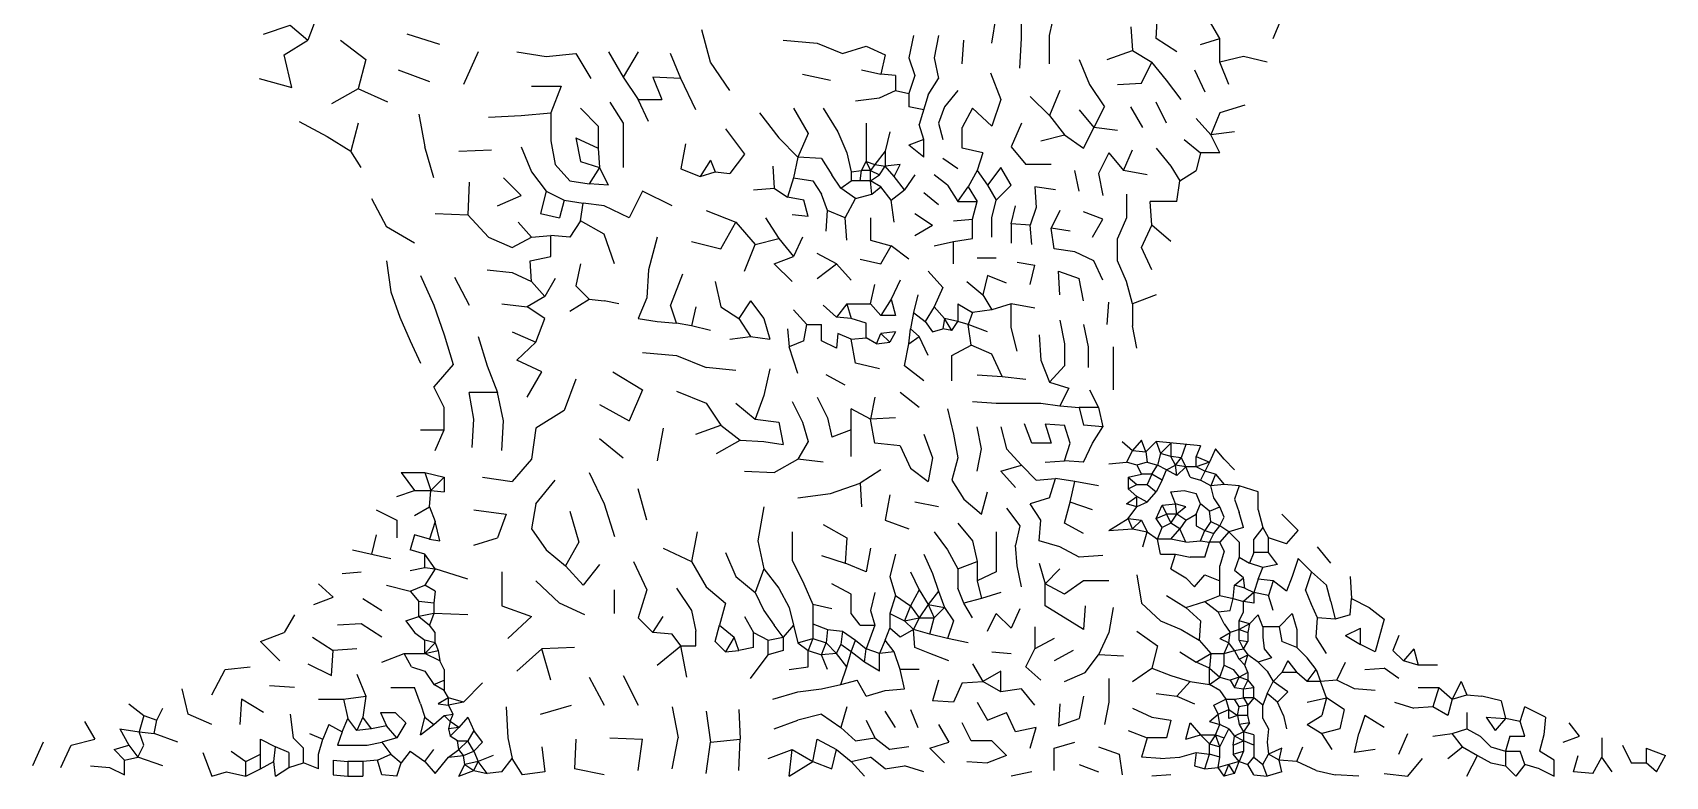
# Model space of a CAD drawing. Extents: x 102 to 1205, y 1 to 1186.
# Drawn here: x 102 to 1205, y 1 to 503 of the extents above; entities that cross this region are included whole.
import ezdxf

# ---------------------------------------------------------------- set-up
doc = ezdxf.new("R2010")
doc.units = 0
doc.layers.add('SKETCH', color=1, linetype='CONTINUOUS')

msp = doc.modelspace()

# ---------------------------------------------------------------- linework, layer by layer
at = {"layer": 'SKETCH'}
for p, q in [((789, 501), (793, 519)), ((258, 502), (276, 508)), ((276, 508), (288, 498)), ((294, 514), (288, 498)), ((750, 496), (753, 514)), ((770, 499), (770, 518)), ((861, 499), (862, 515)), ((904, 499), (897, 511)), ((940, 499), (946, 513)), ((272, 488), (288, 498)), ((310, 498), (327, 485)), ((377, 495), (355, 502)), ((560, 483), (554, 505)), ((609, 498), (632, 496)), ((697, 501), (694, 486)), ((714, 501), (711, 486)), ((730, 482), (731, 498)), ((769, 479), (770, 499)), ((789, 482), (789, 501)), ((844, 507), (845, 491)), ((875, 490), (861, 499)), ((891, 495), (904, 499)), ((904, 483), (904, 499)), ((277, 466), (272, 488)), ((403, 490), (393, 468)), ((429, 490), (449, 487)), ((449, 487), (469, 489)), ((469, 489), (479, 472)), ((491, 490), (501, 473)), ((511, 490), (501, 473)), ((540, 472), (533, 489)), ((632, 496), (649, 489)), ((649, 489), (665, 494)), ((665, 494), (678, 488)), ((678, 488), (675, 475)), ((694, 486), (698, 474)), ((711, 486), (714, 472)), ((828, 485), (845, 491)), ((845, 491), (858, 483)), ((920, 487), (904, 483)), ((936, 483), (920, 487)), ((327, 485), (322, 465)), ((349, 478), (370, 470)), ((573, 464), (560, 483)), ((622, 475), (641, 471)), ((662, 478), (675, 475)), ((685, 474), (675, 475)), ((749, 476), (756, 458)), ((809, 485), (816, 468)), ((851, 469), (858, 483)), ((868, 471), (858, 483)), ((887, 478), (894, 463)), ((910, 468), (904, 483)), ((255, 472), (277, 466)), ((322, 465), (304, 455)), ((342, 456), (322, 465)), ((439, 467), (459, 467)), ((459, 467), (452, 449)), ((501, 473), (511, 458)), ((540, 472), (521, 473)), ((521, 473), (527, 458)), ((550, 451), (540, 472)), ((674, 459), (685, 464)), ((685, 474), (685, 464)), ((685, 464), (694, 462)), ((698, 474), (694, 462)), ((707, 461), (714, 472)), ((727, 464), (718, 453)), ((796, 464), (789, 447)), ((816, 468), (826, 453)), ((835, 468), (851, 469)), ((878, 458), (868, 471)), ((492, 456), (501, 442)), ((518, 443), (511, 458)), ((511, 458), (527, 458)), ((658, 457), (674, 459)), ((694, 462), (694, 453)), ((704, 451), (694, 453)), ((707, 461), (701, 441)), ((718, 453), (714, 442)), ((756, 458), (750, 440)), ((776, 460), (789, 447)), ((812, 425), (826, 453)), ((852, 439), (844, 453)), ((868, 442), (861, 456)), ((921, 454), (904, 449)), ((282, 443), (301, 433)), ((322, 442), (317, 423)), ((363, 448), (367, 426)), ((410, 446), (432, 447)), ((432, 447), (452, 449)), ((452, 449), (452, 430)), ((472, 452), (484, 440)), ((501, 442), (501, 412)), ((593, 449), (606, 432)), ((616, 452), (626, 435)), ((636, 452), (646, 436)), ((665, 442), (665, 416)), ((714, 442), (717, 431)), ((737, 452), (730, 439)), ((750, 440), (737, 452)), ((770, 442), (763, 426)), ((789, 447), (799, 434)), ((809, 451), (819, 439)), ((888, 445), (898, 434)), ((904, 449), (898, 434)), ((301, 433), (317, 423)), ((469, 432), (472, 416)), ((469, 432), (484, 425)), ((484, 440), (484, 425)), ((570, 438), (583, 421)), ((606, 432), (619, 419)), ((626, 435), (619, 419)), ((646, 436), (652, 422)), ((681, 436), (678, 423)), ((704, 431), (694, 427)), ((704, 431), (701, 441)), ((704, 419), (704, 431)), ((730, 425), (730, 439)), ((783, 430), (799, 434)), ((799, 434), (812, 425)), ((835, 437), (819, 439)), ((880, 431), (891, 422)), ((914, 436), (898, 434)), ((904, 422), (898, 434)), ((324, 412), (317, 423)), ((373, 405), (367, 426)), ((390, 423), (412, 424)), ((432, 426), (439, 409)), ((452, 430), (455, 414)), ((484, 425), (485, 412)), ((543, 428), (540, 411)), ((583, 421), (573, 408)), ((652, 422), (655, 409)), ((678, 423), (671, 414)), ((678, 423), (678, 413)), ((704, 419), (694, 427)), ((744, 422), (730, 425)), ((744, 422), (740, 410)), ((763, 426), (773, 414)), ((829, 422), (822, 408)), ((829, 422), (839, 410)), ((839, 410), (845, 424)), ((861, 425), (871, 413)), ((891, 422), (888, 410)), ((904, 422), (891, 422)), ((439, 409), (449, 396)), ((455, 414), (465, 403)), ((472, 416), (485, 412)), ((485, 412), (478, 401)), ((491, 400), (485, 412)), ((540, 411), (553, 406)), ((560, 417), (553, 406)), ((553, 406), (563, 409)), ((560, 417), (563, 409)), ((563, 409), (573, 408)), ((602, 413), (603, 398)), ((619, 419), (616, 405)), ((635, 418), (619, 419)), ((635, 418), (642, 407)), ((655, 409), (662, 410)), ((655, 409), (655, 403)), ((661, 403), (662, 410)), ((662, 410), (665, 416)), ((668, 410), (662, 410)), ((665, 416), (671, 414)), ((665, 416), (668, 410)), ((671, 414), (668, 410)), ((668, 403), (668, 410)), ((668, 410), (674, 407)), ((671, 414), (678, 413)), ((674, 407), (678, 413)), ((688, 414), (678, 413)), ((684, 406), (678, 413)), ((684, 406), (688, 414)), ((727, 411), (717, 418)), ((740, 410), (734, 399)), ((740, 410), (747, 400)), ((756, 412), (747, 400)), ((763, 400), (756, 412)), ((790, 414), (773, 414)), ((809, 396), (806, 410)), ((855, 407), (839, 410)), ((871, 413), (877, 403)), ((877, 403), (888, 410)), ((397, 402), (396, 380)), ((420, 405), (432, 393)), ((465, 403), (478, 401)), ((491, 400), (478, 401)), ((589, 397), (603, 398)), ((603, 398), (612, 392)), ((616, 405), (612, 392)), ((616, 405), (629, 403)), ((629, 403), (635, 394)), ((648, 398), (642, 407)), ((648, 398), (655, 403)), ((658, 391), (648, 398)), ((668, 403), (655, 403)), ((668, 403), (674, 407)), ((669, 394), (668, 403)), ((675, 399), (668, 403)), ((669, 394), (675, 399)), ((682, 390), (675, 399)), ((691, 397), (684, 406)), ((698, 407), (691, 397)), ((720, 400), (711, 407)), ((720, 400), (727, 389)), ((727, 389), (734, 399)), ((734, 399), (740, 389)), ((747, 400), (753, 390)), ((763, 400), (753, 390)), ((793, 397), (779, 399)), ((779, 399), (780, 385)), ((822, 408), (825, 393)), ((875, 389), (877, 403)), ((331, 391), (341, 372)), ((416, 386), (432, 393)), ((449, 396), (445, 381)), ((449, 396), (461, 390)), ((461, 390), (458, 378)), ((461, 390), (474, 388)), ((472, 376), (474, 388)), ((488, 386), (474, 388)), ((514, 396), (505, 378)), ((534, 386), (514, 396)), ((623, 390), (612, 392)), ((626, 379), (623, 390)), ((639, 383), (635, 394)), ((651, 378), (658, 391)), ((658, 391), (669, 394)), ((682, 390), (691, 397)), ((684, 375), (682, 390)), ((704, 395), (714, 387)), ((727, 389), (740, 389)), ((737, 377), (740, 389)), ((750, 378), (753, 390)), ((841, 394), (841, 378)), ((875, 389), (857, 389)), ((858, 373), (857, 389)), ((374, 381), (396, 380)), ((396, 380), (410, 365)), ((445, 381), (458, 378)), ((472, 376), (465, 365)), ((488, 367), (472, 376)), ((505, 378), (488, 386)), ((557, 383), (577, 375)), ((597, 378), (606, 364)), ((626, 379), (615, 380)), ((638, 369), (639, 383)), ((651, 378), (639, 383)), ((652, 363), (651, 378)), ((668, 378), (668, 363)), ((698, 381), (710, 373)), ((724, 376), (737, 377)), ((737, 364), (737, 377)), ((750, 365), (750, 378)), ((763, 374), (766, 386)), ((780, 385), (776, 373)), ((796, 383), (790, 371)), ((825, 377), (812, 382)), ((818, 365), (825, 377)), ((841, 378), (835, 364)), ((360, 361), (341, 372)), ((410, 365), (426, 358)), ((426, 358), (439, 365)), ((430, 375), (439, 365)), ((439, 365), (452, 366)), ((452, 352), (452, 366)), ((465, 365), (452, 366)), ((495, 347), (488, 367)), ((524, 365), (518, 343)), ((567, 357), (577, 375)), ((577, 375), (590, 360)), ((590, 360), (606, 364)), ((606, 364), (616, 352)), ((622, 365), (616, 352)), ((698, 366), (710, 373)), ((724, 362), (737, 364)), ((763, 374), (763, 361)), ((776, 373), (763, 374)), ((777, 360), (776, 373)), ((792, 357), (790, 371)), ((803, 369), (790, 371)), ((835, 349), (835, 364)), ((851, 358), (858, 373)), ((871, 362), (858, 373)), ((547, 362), (567, 357)), ((583, 342), (590, 360)), ((645, 347), (632, 354)), ((668, 363), (682, 359)), ((675, 347), (682, 359)), ((694, 350), (682, 359)), ((711, 359), (724, 362)), ((724, 347), (724, 362)), ((806, 355), (792, 357)), ((819, 349), (806, 355)), ((858, 343), (851, 358)), ((341, 349), (344, 328)), ((409, 343), (426, 341)), ((438, 349), (452, 352)), ((439, 335), (438, 349)), ((472, 347), (469, 332)), ((518, 343), (517, 324)), ((603, 347), (616, 352)), ((615, 335), (603, 347)), ((632, 337), (645, 347)), ((655, 336), (645, 347)), ((661, 350), (675, 347)), ((707, 342), (717, 331)), ((740, 351), (753, 351)), ((767, 348), (779, 346)), ((776, 333), (779, 346)), ((796, 326), (795, 342)), ((795, 342), (809, 337)), ((825, 336), (819, 349)), ((841, 335), (835, 349)), ((364, 339), (373, 319)), ((387, 338), (397, 319)), ((426, 341), (439, 335)), ((439, 335), (448, 325)), ((455, 337), (448, 325)), ((469, 332), (478, 323)), ((541, 340), (533, 319)), ((563, 335), (567, 318)), ((668, 320), (671, 333)), ((688, 336), (682, 323)), ((717, 331), (711, 318)), ((733, 335), (744, 326)), ((747, 339), (744, 326)), ((760, 334), (747, 339)), ((812, 322), (809, 337)), ((845, 320), (841, 335)), ((344, 328), (350, 311)), ((419, 320), (436, 318)), ((448, 325), (436, 318)), ((465, 315), (478, 323)), ((478, 323), (488, 322)), ((498, 320), (488, 322)), ((517, 324), (511, 310)), ((587, 322), (579, 310)), ((587, 322), (596, 310)), ((652, 320), (645, 311)), ((652, 320), (655, 310)), ((652, 320), (668, 320)), ((668, 320), (675, 312)), ((682, 323), (675, 312)), ((682, 323), (685, 312)), ((700, 326), (697, 314)), ((727, 320), (737, 314)), ((727, 320), (727, 308)), ((744, 326), (750, 316)), ((763, 320), (750, 316)), ((763, 304), (763, 320)), ((779, 317), (763, 320)), ((828, 306), (829, 321)), ((861, 326), (845, 320)), ((845, 320), (845, 305)), ((350, 311), (357, 295)), ((373, 319), (380, 299)), ((448, 310), (436, 318)), ((442, 294), (448, 310)), ((511, 310), (524, 308)), ((537, 307), (533, 319)), ((550, 318), (547, 305)), ((567, 318), (579, 310)), ((579, 310), (587, 298)), ((596, 310), (600, 296)), ((616, 316), (625, 306)), ((636, 319), (645, 311)), ((655, 310), (645, 311)), ((665, 307), (655, 310)), ((685, 312), (675, 312)), ((697, 314), (695, 303)), ((697, 314), (705, 308)), ((711, 318), (705, 308)), ((711, 318), (718, 310)), ((718, 310), (717, 303)), ((723, 302), (718, 310)), ((727, 308), (718, 310)), ((737, 314), (734, 306)), ((750, 316), (737, 314)), ((796, 309), (799, 293)), ((380, 299), (386, 279)), ((403, 298), (409, 278)), ((426, 301), (442, 294)), ((524, 308), (537, 307)), ((547, 305), (537, 307)), ((560, 302), (547, 305)), ((573, 296), (587, 298)), ((587, 298), (600, 296)), ((612, 303), (613, 291)), ((623, 295), (625, 306)), ((625, 306), (635, 306)), ((635, 295), (635, 306)), ((646, 300), (645, 290)), ((655, 296), (646, 300)), ((665, 297), (665, 307)), ((672, 293), (675, 300)), ((685, 301), (675, 300)), ((675, 300), (681, 294)), ((685, 301), (681, 294)), ((694, 293), (695, 303)), ((694, 293), (701, 298)), ((695, 303), (701, 298)), ((707, 285), (701, 298)), ((705, 308), (710, 301)), ((710, 301), (717, 303)), ((723, 302), (717, 303)), ((723, 302), (727, 308)), ((734, 306), (727, 308)), ((747, 301), (734, 306)), ((736, 292), (734, 306)), ((767, 288), (763, 304)), ((782, 299), (783, 282)), ((812, 306), (815, 291)), ((848, 290), (845, 305)), ((357, 295), (364, 280)), ((429, 282), (442, 294)), ((514, 287), (537, 285)), ((623, 295), (613, 291)), ((619, 273), (613, 291)), ((645, 290), (635, 295)), ((655, 296), (665, 297)), ((658, 280), (655, 296)), ((672, 293), (665, 297)), ((672, 293), (681, 294)), ((691, 278), (694, 293)), ((723, 285), (736, 292)), ((750, 286), (736, 292)), ((799, 293), (799, 278)), ((815, 291), (815, 277)), ((832, 291), (832, 262)), ((386, 279), (373, 264)), ((409, 278), (416, 260)), ((446, 274), (429, 282)), ((537, 285), (557, 277)), ((577, 275), (557, 277)), ((600, 276), (596, 258)), ((674, 276), (658, 280)), ((704, 268), (691, 278)), ((723, 268), (723, 285)), ((757, 271), (750, 286)), ((783, 282), (789, 267)), ((799, 278), (789, 267)), ((436, 257), (446, 274)), ((469, 269), (461, 248)), ((494, 274), (514, 262)), ((651, 265), (638, 272)), ((740, 272), (757, 271)), ((757, 271), (773, 269)), ((789, 267), (802, 263)), ((380, 250), (373, 264)), ((416, 260), (397, 260)), ((400, 242), (397, 260)), ((420, 241), (416, 260)), ((514, 262), (505, 241)), ((537, 261), (557, 253)), ((596, 258), (590, 242)), ((615, 254), (622, 240)), ((632, 257), (639, 243)), ((671, 257), (668, 242)), ((701, 250), (688, 260)), ((737, 254), (753, 253)), ((802, 263), (796, 251)), ((816, 262), (822, 250)), ((380, 235), (380, 250)), ((461, 248), (442, 236)), ((485, 252), (505, 241)), ((557, 253), (567, 238)), ((577, 253), (590, 242)), ((639, 243), (642, 230)), ((668, 242), (655, 249)), ((655, 217), (655, 249)), ((685, 243), (668, 242)), ((720, 249), (724, 232)), ((753, 253), (783, 253)), ((783, 253), (796, 251)), ((796, 251), (809, 250)), ((809, 250), (812, 238)), ((822, 250), (809, 250)), ((822, 250), (825, 237)), ((364, 235), (380, 235)), ((374, 221), (380, 235)), ((399, 223), (400, 242)), ((419, 221), (420, 241)), ((442, 236), (439, 215)), ((528, 236), (524, 214)), ((550, 232), (567, 238)), ((567, 238), (580, 228)), ((590, 242), (606, 240)), ((606, 240), (609, 225)), ((622, 240), (626, 227)), ((655, 235), (642, 230)), ((671, 226), (668, 242)), ((704, 232), (710, 216)), ((724, 232), (727, 216)), ((743, 222), (740, 237)), ((756, 237), (760, 222)), ((777, 226), (772, 239)), ((786, 239), (799, 238)), ((786, 239), (790, 226)), ((803, 226), (799, 238)), ((825, 237), (812, 238)), ((818, 226), (825, 237)), ((485, 229), (501, 216)), ((564, 219), (580, 228)), ((580, 228), (596, 227)), ((596, 227), (609, 225)), ((626, 227), (619, 215)), ((688, 224), (671, 226)), ((688, 224), (695, 209)), ((740, 207), (743, 222)), ((760, 222), (770, 211)), ((790, 226), (777, 226)), ((799, 214), (803, 226)), ((812, 213), (818, 226)), ((838, 227), (845, 221)), ((845, 221), (841, 213)), ((851, 228), (845, 221)), ((845, 221), (854, 220)), ((854, 220), (851, 228)), ((861, 227), (854, 220)), ((861, 227), (864, 219)), ((891, 224), (861, 227)), ((871, 226), (864, 219)), ((871, 226), (871, 217)), ((881, 225), (878, 216)), ((891, 224), (888, 217)), ((901, 222), (897, 213)), ((907, 215), (901, 222)), ((439, 215), (426, 200)), ((603, 206), (619, 215)), ((636, 213), (619, 215)), ((710, 216), (707, 200)), ((727, 216), (723, 201)), ((756, 207), (770, 211)), ((770, 211), (780, 201)), ((786, 213), (799, 214)), ((812, 213), (799, 214)), ((829, 212), (841, 213)), ((848, 211), (841, 213)), ((855, 213), (848, 211)), ((848, 211), (851, 205)), ((854, 220), (855, 213)), ((855, 213), (862, 211)), ((858, 205), (862, 211)), ((864, 219), (862, 211)), ((868, 208), (862, 211)), ((871, 217), (864, 219)), ((868, 208), (874, 211)), ((874, 211), (871, 217)), ((878, 216), (871, 217)), ((874, 211), (878, 216)), ((875, 204), (874, 211)), ((881, 210), (874, 211)), ((875, 204), (881, 210)), ((878, 216), (881, 210)), ((888, 210), (881, 210)), ((884, 203), (881, 210)), ((888, 210), (888, 217)), ((888, 217), (897, 213)), ((897, 213), (888, 210)), ((894, 207), (888, 210)), ((897, 213), (891, 201)), ((914, 208), (907, 215)), ((351, 206), (360, 194)), ((351, 206), (367, 206)), ((367, 206), (371, 194)), ((367, 206), (380, 203)), ((380, 203), (371, 194)), ((380, 203), (380, 193)), ((406, 203), (426, 200)), ((442, 185), (455, 201)), ((478, 206), (488, 185)), ((583, 207), (603, 206)), ((641, 192), (661, 199)), ((675, 208), (661, 199)), ((661, 199), (662, 183)), ((695, 209), (707, 200)), ((723, 201), (731, 188)), ((766, 196), (756, 207)), ((780, 201), (793, 202)), ((789, 189), (793, 202)), ((806, 200), (793, 202)), ((803, 186), (806, 200)), ((822, 197), (806, 200)), ((842, 203), (851, 205)), ((842, 203), (848, 198)), ((842, 203), (842, 195)), ((858, 205), (851, 205)), ((858, 205), (855, 198)), ((865, 201), (858, 205)), ((865, 201), (861, 193)), ((865, 201), (868, 208)), ((875, 204), (868, 208)), ((884, 203), (891, 201)), ((898, 197), (891, 201)), ((901, 205), (894, 207)), ((901, 205), (898, 197)), ((901, 205), (907, 198)), ((348, 190), (360, 194)), ((360, 194), (371, 194)), ((370, 183), (371, 194)), ((371, 194), (380, 193)), ((517, 174), (511, 195)), ((619, 189), (641, 192)), ((681, 191), (678, 174)), ((731, 188), (743, 178)), ((743, 178), (747, 193)), ((789, 189), (776, 185)), ((841, 185), (848, 190)), ((842, 195), (848, 198)), ((842, 195), (848, 190)), ((848, 198), (855, 198)), ((848, 183), (848, 190)), ((855, 186), (848, 190)), ((855, 198), (861, 193)), ((855, 186), (861, 193)), ((871, 193), (880, 194)), ((874, 185), (871, 193)), ((880, 194), (888, 192)), ((891, 185), (888, 192)), ((907, 198), (898, 197)), ((900, 189), (898, 197)), ((904, 183), (900, 189)), ((917, 197), (907, 198)), ((917, 197), (914, 188)), ((914, 188), (917, 179)), ((930, 193), (917, 197)), ((930, 181), (930, 193)), ((334, 181), (348, 174)), ((360, 177), (370, 183)), ((370, 183), (374, 173)), ((400, 181), (422, 178)), ((422, 178), (416, 162)), ((442, 185), (439, 168)), ((465, 180), (471, 159)), ((488, 185), (495, 163)), ((596, 183), (592, 160)), ((714, 183), (698, 186)), ((760, 182), (769, 170)), ((783, 174), (776, 185)), ((799, 172), (803, 186)), ((818, 181), (803, 186)), ((848, 183), (841, 185)), ((842, 175), (848, 183)), ((855, 186), (848, 183)), ((861, 175), (865, 184)), ((861, 175), (868, 178)), ((865, 184), (874, 185)), ((865, 184), (871, 172)), ((875, 178), (868, 178)), ((871, 172), (875, 178)), ((881, 183), (874, 185)), ((875, 178), (874, 185)), ((881, 183), (875, 178)), ((881, 174), (875, 178)), ((881, 174), (888, 178)), ((888, 178), (891, 185)), ((888, 178), (888, 170)), ((897, 180), (891, 185)), ((897, 180), (904, 183)), ((898, 173), (897, 180)), ((907, 176), (904, 183)), ((920, 169), (917, 179)), ((930, 181), (933, 169)), ((946, 178), (957, 167)), ((348, 174), (348, 162)), ((374, 173), (370, 161)), ((377, 160), (374, 173)), ((439, 168), (449, 154)), ((551, 166), (547, 146)), ((615, 166), (615, 147)), ((636, 171), (652, 162)), ((678, 174), (694, 168)), ((711, 166), (720, 154)), ((727, 172), (737, 160)), ((753, 166), (753, 139)), ((769, 170), (766, 157)), ((782, 160), (783, 174)), ((812, 165), (799, 172)), ((829, 167), (842, 175)), ((829, 167), (845, 168)), ((842, 175), (851, 174)), ((845, 168), (842, 175)), ((851, 174), (845, 168)), ((845, 168), (855, 166)), ((851, 174), (855, 166)), ((852, 156), (855, 166)), ((855, 166), (862, 161)), ((865, 169), (861, 175)), ((862, 161), (865, 169)), ((871, 172), (865, 169)), ((877, 168), (871, 172)), ((871, 161), (877, 168)), ((881, 174), (877, 168)), ((881, 159), (877, 168)), ((888, 170), (894, 167)), ((891, 160), (894, 167)), ((898, 173), (894, 167)), ((894, 167), (900, 165)), ((898, 173), (904, 170)), ((900, 165), (904, 170)), ((904, 170), (907, 176)), ((910, 166), (904, 170)), ((910, 166), (904, 159)), ((920, 169), (910, 166)), ((917, 159), (910, 166)), ((933, 169), (927, 161)), ((933, 169), (937, 162)), ((949, 158), (957, 167)), ((334, 164), (331, 151)), ((360, 164), (357, 154)), ((370, 161), (360, 164)), ((370, 161), (377, 160)), ((400, 157), (416, 162)), ((471, 159), (462, 143)), ((528, 155), (547, 146)), ((592, 160), (596, 141)), ((652, 162), (651, 145)), ((668, 155), (665, 139)), ((737, 160), (740, 146)), ((767, 143), (766, 157)), ((796, 156), (782, 160)), ((809, 149), (796, 156)), ((871, 161), (862, 161)), ((864, 151), (862, 161)), ((881, 159), (871, 161)), ((881, 159), (891, 160)), ((891, 160), (897, 159)), ((894, 149), (897, 159)), ((897, 159), (900, 165)), ((904, 159), (897, 159)), ((907, 153), (904, 159)), ((917, 159), (917, 149)), ((927, 152), (927, 161)), ((949, 158), (937, 162)), ((937, 152), (937, 162)), ((979, 145), (970, 156)), ((318, 154), (344, 148)), ((367, 151), (357, 154)), ((367, 142), (367, 151)), ((374, 141), (367, 151)), ((449, 154), (462, 143)), ((485, 144), (474, 130)), ((508, 146), (517, 127)), ((547, 146), (557, 129)), ((570, 152), (577, 136)), ((615, 147), (623, 131)), ((635, 150), (651, 145)), ((665, 139), (651, 145)), ((685, 151), (681, 136)), ((704, 151), (710, 138)), ((720, 154), (727, 141)), ((727, 141), (740, 146)), ((740, 146), (740, 133)), ((782, 145), (786, 131)), ((825, 150), (809, 149)), ((864, 151), (874, 151)), ((871, 141), (874, 151)), ((874, 151), (884, 149)), ((894, 149), (884, 149)), ((907, 153), (904, 143)), ((917, 149), (914, 140)), ((917, 149), (924, 145)), ((927, 152), (924, 145)), ((933, 142), (924, 145)), ((937, 152), (927, 152)), ((943, 144), (933, 142)), ((943, 144), (937, 152)), ((957, 148), (953, 136)), ((966, 139), (957, 148)), ((311, 138), (324, 139)), ((357, 140), (367, 142)), ((367, 142), (374, 141)), ((374, 141), (367, 130)), ((396, 134), (374, 141)), ((419, 139), (419, 116)), ((442, 133), (458, 118)), ((474, 130), (462, 143)), ((577, 136), (590, 125)), ((596, 141), (590, 125)), ((596, 141), (606, 128)), ((681, 136), (685, 123)), ((695, 139), (701, 127)), ((710, 138), (714, 126)), ((727, 141), (727, 128)), ((753, 139), (740, 133)), ((740, 133), (743, 121)), ((770, 129), (767, 143)), ((786, 131), (796, 141)), ((812, 133), (799, 124)), ((829, 133), (812, 133)), ((848, 137), (851, 118)), ((871, 141), (881, 135)), ((887, 129), (881, 135)), ((887, 129), (894, 137)), ((894, 137), (904, 133)), ((904, 123), (904, 143)), ((920, 135), (914, 140)), ((914, 130), (920, 135)), ((921, 128), (920, 135)), ((930, 134), (927, 125)), ((930, 134), (933, 142)), ((940, 133), (930, 134)), ((940, 133), (937, 123)), ((949, 126), (940, 133)), ((953, 136), (949, 126)), ((966, 139), (962, 127)), ((976, 130), (966, 139)), ((992, 136), (993, 121)), ((292, 117), (305, 122)), ((295, 131), (305, 122)), ((341, 130), (357, 126)), ((357, 126), (367, 130)), ((357, 126), (363, 119)), ((374, 126), (367, 130)), ((374, 126), (373, 118)), ((495, 111), (495, 127)), ((517, 127), (511, 108)), ((537, 128), (547, 113)), ((557, 129), (570, 118)), ((590, 125), (596, 113)), ((606, 128), (613, 115)), ((623, 131), (629, 117)), ((655, 124), (642, 131)), ((655, 111), (655, 124)), ((671, 125), (668, 113)), ((685, 123), (681, 111)), ((685, 123), (695, 116)), ((701, 127), (695, 116)), ((701, 127), (707, 117)), ((714, 126), (707, 117)), ((714, 126), (718, 115)), ((731, 118), (727, 128)), ((756, 125), (743, 121)), ((786, 116), (786, 131)), ((799, 124), (786, 131)), ((868, 123), (881, 115)), ((894, 119), (904, 123)), ((904, 123), (913, 121)), ((913, 121), (914, 130)), ((921, 128), (914, 130)), ((927, 125), (920, 119)), ((921, 128), (927, 125)), ((927, 125), (927, 118)), ((937, 123), (927, 125)), ((940, 113), (937, 123)), ((966, 117), (962, 127)), ((979, 119), (976, 130)), ((325, 121), (338, 113)), ((363, 109), (363, 119)), ((373, 118), (363, 119)), ((373, 111), (363, 109)), ((373, 111), (370, 103)), ((373, 118), (373, 111)), ((396, 110), (373, 111)), ((419, 116), (439, 109)), ((475, 110), (458, 118)), ((547, 113), (550, 99)), ((570, 118), (566, 103)), ((596, 113), (603, 103)), ((613, 115), (619, 91)), ((629, 117), (629, 94)), ((642, 114), (629, 117)), ((661, 103), (655, 111)), ((668, 113), (671, 103)), ((681, 111), (681, 101)), ((681, 111), (691, 106)), ((695, 116), (691, 106)), ((695, 116), (701, 108)), ((707, 117), (701, 108)), ((707, 117), (711, 108)), ((707, 117), (718, 115)), ((718, 115), (711, 108)), ((718, 115), (724, 106)), ((743, 121), (731, 118)), ((737, 108), (731, 118)), ((747, 99), (753, 111)), ((763, 101), (753, 111)), ((769, 114), (763, 101)), ((812, 100), (786, 116)), ((813, 116), (812, 100)), ((832, 115), (829, 98)), ((851, 118), (864, 106)), ((881, 115), (894, 119)), ((881, 115), (891, 106)), ((894, 119), (903, 112)), ((903, 112), (911, 113)), ((907, 104), (903, 112)), ((911, 113), (913, 121)), ((913, 121), (920, 119)), ((917, 106), (920, 112)), ((927, 118), (920, 119)), ((920, 112), (920, 119)), ((953, 111), (944, 102)), ((953, 111), (956, 100)), ((970, 108), (966, 117)), ((979, 119), (982, 107)), ((992, 110), (993, 121)), ((993, 121), (1005, 115)), ((1005, 115), (1015, 107)), ((279, 110), (272, 98)), ((324, 104), (308, 103)), ((338, 95), (324, 104)), ((354, 106), (363, 109)), ((354, 106), (360, 98)), ((363, 109), (370, 103)), ((374, 98), (370, 103)), ((423, 94), (439, 109)), ((511, 108), (521, 98)), ((521, 98), (528, 109)), ((563, 92), (566, 103)), ((566, 103), (576, 95)), ((583, 109), (589, 98)), ((609, 95), (603, 103)), ((616, 103), (609, 95)), ((629, 104), (639, 100)), ((639, 100), (638, 91)), ((639, 100), (649, 99)), ((661, 103), (671, 103)), ((671, 103), (665, 87)), ((678, 93), (681, 101)), ((688, 95), (681, 101)), ((697, 100), (688, 95)), ((691, 106), (701, 108)), ((691, 106), (697, 100)), ((701, 108), (697, 100)), ((698, 88), (697, 100)), ((708, 97), (697, 100)), ((701, 108), (711, 108)), ((708, 97), (711, 108)), ((724, 106), (720, 94)), ((779, 102), (779, 87)), ((864, 106), (878, 100)), ((878, 100), (890, 93)), ((891, 106), (890, 93)), ((907, 104), (911, 98)), ((917, 100), (911, 98)), ((924, 104), (917, 106)), ((917, 93), (917, 106)), ((924, 104), (917, 100)), ((917, 100), (923, 98)), ((924, 104), (923, 98)), ((930, 110), (924, 104)), ((933, 102), (930, 110)), ((933, 102), (933, 95)), ((944, 102), (933, 102)), ((944, 102), (946, 92)), ((956, 100), (956, 88)), ((969, 95), (970, 108)), ((982, 107), (970, 108)), ((992, 110), (982, 107)), ((989, 96), (999, 101)), ((999, 90), (999, 101)), ((1015, 107), (1009, 85)), ((256, 92), (272, 98)), ((269, 79), (256, 92)), ((291, 95), (305, 86)), ((360, 98), (367, 93)), ((374, 91), (367, 93)), ((367, 84), (367, 93)), ((367, 84), (374, 91)), ((374, 91), (374, 98)), ((374, 91), (376, 86)), ((534, 97), (521, 98)), ((524, 76), (540, 89)), ((540, 89), (534, 97)), ((544, 68), (540, 89)), ((540, 89), (550, 89)), ((550, 89), (550, 99)), ((563, 92), (570, 85)), ((576, 95), (570, 85)), ((579, 86), (576, 95)), ((589, 98), (599, 93)), ((589, 88), (589, 98)), ((599, 93), (609, 95)), ((599, 83), (599, 93)), ((609, 95), (609, 86)), ((619, 91), (629, 94)), ((619, 91), (626, 86)), ((629, 94), (626, 86)), ((629, 94), (638, 91)), ((635, 83), (638, 91)), ((645, 84), (638, 91)), ((645, 84), (648, 90)), ((649, 99), (648, 90)), ((655, 85), (648, 90)), ((649, 99), (658, 93)), ((655, 85), (658, 93)), ((658, 93), (665, 87)), ((678, 93), (674, 84)), ((684, 85), (678, 93)), ((720, 94), (708, 97)), ((734, 91), (720, 94)), ((792, 94), (779, 87)), ((829, 98), (822, 83)), ((848, 99), (862, 89)), ((862, 89), (858, 74)), ((890, 93), (898, 84)), ((904, 94), (911, 98)), ((904, 94), (910, 91)), ((907, 84), (910, 91)), ((910, 91), (911, 98)), ((914, 86), (910, 91)), ((917, 93), (923, 92)), ((920, 87), (917, 93)), ((920, 87), (923, 92)), ((923, 98), (923, 92)), ((933, 95), (934, 87)), ((956, 88), (946, 92)), ((976, 84), (969, 95)), ((989, 96), (999, 90)), ((1009, 85), (999, 90)), ((1025, 96), (1021, 86)), ((304, 69), (305, 86)), ((321, 87), (305, 86)), ((338, 78), (353, 84)), ((353, 84), (367, 84)), ((358, 75), (353, 84)), ((367, 84), (376, 86)), ((377, 79), (367, 84)), ((376, 86), (377, 79)), ((380, 73), (377, 79)), ((429, 72), (446, 87)), ((468, 88), (446, 87)), ((452, 66), (446, 87)), ((570, 85), (579, 86)), ((589, 88), (579, 86)), ((587, 67), (599, 83)), ((609, 86), (599, 83)), ((626, 86), (635, 83)), ((626, 75), (626, 86)), ((645, 84), (635, 83)), ((639, 73), (635, 83)), ((652, 75), (645, 84)), ((652, 75), (655, 85)), ((664, 78), (655, 85)), ((664, 78), (665, 87)), ((674, 72), (664, 78)), ((674, 84), (665, 87)), ((684, 85), (674, 84)), ((674, 72), (674, 84)), ((688, 73), (684, 85)), ((708, 84), (698, 88)), ((721, 79), (708, 84)), ((750, 85), (763, 84)), ((773, 75), (779, 87)), ((805, 86), (792, 79)), ((813, 71), (822, 83)), ((839, 82), (822, 83)), ((877, 85), (888, 78)), ((888, 78), (898, 84)), ((897, 74), (888, 78)), ((898, 84), (897, 74)), ((898, 84), (907, 84)), ((907, 84), (914, 86)), ((907, 76), (907, 84)), ((914, 86), (920, 87)), ((917, 80), (914, 86)), ((917, 80), (923, 83)), ((921, 76), (917, 80)), ((920, 87), (923, 83)), ((921, 76), (923, 83)), ((930, 78), (923, 83)), ((939, 81), (930, 78)), ((930, 78), (936, 72)), ((934, 87), (939, 81)), ((950, 79), (946, 71)), ((950, 79), (956, 71)), ((963, 81), (956, 88)), ((969, 73), (963, 81)), ((983, 66), (989, 78)), ((1021, 86), (1028, 79)), ((1035, 87), (1028, 79)), ((1038, 76), (1028, 79)), ((1035, 87), (1038, 76)), ((223, 56), (232, 73)), ((232, 73), (249, 75)), ((288, 77), (304, 69)), ((321, 70), (327, 55)), ((358, 75), (367, 72)), ((367, 72), (373, 63)), ((380, 73), (380, 59)), ((478, 68), (488, 49)), ((501, 69), (511, 49)), ((613, 73), (626, 75)), ((648, 63), (652, 75)), ((701, 73), (688, 73)), ((691, 60), (688, 73)), ((737, 77), (744, 65)), ((756, 72), (744, 65)), ((756, 58), (756, 72)), ((783, 66), (773, 75)), ((799, 65), (813, 71)), ((829, 67), (829, 51)), ((845, 65), (858, 74)), ((858, 74), (871, 69)), ((871, 69), (884, 65)), ((897, 74), (904, 68)), ((897, 63), (897, 74)), ((897, 63), (904, 68)), ((904, 68), (907, 76)), ((904, 68), (911, 66)), ((907, 76), (913, 73)), ((917, 68), (911, 66)), ((913, 73), (917, 68)), ((914, 61), (917, 68)), ((923, 71), (917, 68)), ((923, 66), (917, 68)), ((923, 71), (921, 76)), ((923, 71), (923, 66)), ((936, 72), (940, 65)), ((946, 71), (940, 65)), ((956, 71), (946, 71)), ((963, 65), (956, 71)), ((963, 65), (969, 73)), ((969, 73), (972, 65)), ((1002, 73), (1015, 74)), ((1025, 67), (1015, 74)), ((1051, 76), (1038, 76)), ((207, 43), (203, 60)), ((279, 61), (262, 62)), ((344, 61), (360, 61)), ((364, 50), (360, 61)), ((373, 63), (380, 66)), ((380, 59), (373, 63)), ((383, 54), (380, 59)), ((406, 64), (393, 51)), ((602, 53), (619, 58)), ((619, 58), (635, 60)), ((635, 60), (648, 63)), ((648, 63), (659, 66)), ((665, 55), (659, 66)), ((665, 55), (678, 59)), ((678, 59), (691, 60)), ((714, 66), (710, 52)), ((730, 64), (724, 51)), ((730, 64), (744, 65)), ((756, 58), (744, 65)), ((770, 60), (756, 58)), ((779, 49), (770, 60)), ((861, 57), (875, 55)), ((884, 65), (875, 55)), ((884, 65), (897, 63)), ((904, 59), (897, 63)), ((904, 59), (908, 53)), ((911, 66), (914, 61)), ((914, 61), (920, 60)), ((923, 66), (920, 60)), ((920, 60), (927, 61)), ((920, 54), (920, 60)), ((923, 66), (927, 61)), ((927, 54), (927, 61)), ((936, 57), (933, 49)), ((936, 57), (940, 65)), ((943, 51), (936, 57)), ((950, 58), (940, 65)), ((950, 58), (943, 51)), ((972, 65), (963, 65)), ((983, 66), (972, 65)), ((976, 54), (972, 65)), ((995, 60), (983, 66)), ((1009, 59), (995, 60)), ((1038, 61), (1052, 61)), ((1052, 61), (1048, 48)), ((1052, 61), (1061, 53)), ((1067, 65), (1061, 53)), ((1061, 53), (1071, 56)), ((1067, 65), (1071, 56)), ((1071, 56), (1081, 55)), ((167, 50), (177, 42)), ((186, 39), (190, 47)), ((243, 53), (242, 36)), ((258, 44), (243, 53)), ((295, 53), (312, 53)), ((312, 53), (327, 55)), ((312, 53), (315, 40)), ((327, 55), (325, 41)), ((364, 50), (367, 41)), ((383, 54), (376, 50)), ((376, 50), (383, 49)), ((393, 51), (383, 54)), ((383, 49), (383, 54)), ((393, 51), (383, 49)), ((386, 43), (383, 49)), ((422, 48), (423, 27)), ((445, 43), (466, 49)), ((534, 48), (538, 27)), ((557, 45), (560, 24)), ((579, 46), (580, 26)), ((652, 48), (648, 34)), ((685, 34), (678, 45)), ((695, 46), (700, 34)), ((724, 51), (710, 52)), ((740, 51), (747, 39)), ((796, 50), (795, 35)), ((812, 55), (809, 40)), ((829, 51), (826, 36)), ((845, 47), (858, 41)), ((875, 55), (887, 50)), ((900, 49), (908, 53)), ((903, 43), (900, 49)), ((903, 43), (910, 46)), ((908, 53), (914, 53)), ((908, 53), (910, 46)), ((910, 40), (910, 46)), ((910, 46), (916, 42)), ((914, 53), (920, 54)), ((917, 48), (914, 53)), ((916, 42), (917, 48)), ((923, 49), (917, 48)), ((920, 54), (923, 49)), ((927, 54), (920, 54)), ((927, 54), (923, 49)), ((923, 42), (923, 49)), ((933, 49), (927, 54)), ((933, 40), (933, 49)), ((947, 42), (943, 51)), ((963, 51), (976, 54)), ((976, 54), (973, 42)), ((988, 46), (976, 54)), ((988, 46), (985, 33)), ((1022, 51), (1035, 47)), ((1048, 48), (1035, 47)), ((1058, 42), (1048, 48)), ((1061, 53), (1058, 42)), ((1094, 52), (1081, 55)), ((1094, 52), (1097, 40)), ((1107, 38), (1110, 48)), ((1124, 41), (1110, 48)), ((137, 38), (144, 26)), ((177, 42), (174, 31)), ((177, 42), (186, 39)), ((184, 30), (186, 39)), ((223, 36), (207, 43)), ((276, 43), (278, 27)), ((302, 36), (298, 26)), ((302, 36), (311, 31)), ((311, 31), (315, 40)), ((321, 32), (315, 40)), ((325, 41), (321, 32)), ((331, 33), (325, 41)), ((341, 35), (331, 33)), ((337, 44), (341, 35)), ((337, 44), (347, 44)), ((348, 27), (341, 35)), ((347, 44), (354, 37)), ((354, 37), (348, 27)), ((364, 29), (367, 41)), ((364, 29), (373, 36)), ((367, 41), (373, 36)), ((373, 36), (380, 42)), ((380, 42), (386, 43)), ((380, 42), (384, 38)), ((384, 38), (383, 33)), ((390, 34), (383, 33)), ((384, 38), (386, 43)), ((390, 34), (384, 38)), ((384, 28), (390, 34)), ((396, 41), (390, 34)), ((396, 41), (400, 32)), ((603, 33), (619, 39)), ((635, 43), (619, 39)), ((635, 43), (648, 34)), ((648, 34), (658, 25)), ((665, 39), (671, 27)), ((714, 36), (721, 24)), ((736, 25), (730, 37)), ((747, 39), (760, 44)), ((766, 31), (760, 44)), ((780, 34), (766, 31)), ((776, 20), (780, 34)), ((795, 35), (809, 40)), ((858, 41), (871, 39)), ((871, 39), (868, 27)), ((881, 26), (884, 37)), ((884, 37), (891, 29)), ((897, 38), (903, 43)), ((897, 38), (904, 36)), ((901, 29), (904, 36)), ((904, 36), (903, 43)), ((910, 33), (904, 36)), ((916, 42), (910, 40)), ((916, 42), (917, 36)), ((923, 42), (916, 42)), ((924, 37), (917, 36)), ((917, 36), (920, 31)), ((924, 37), (920, 31)), ((924, 37), (923, 42)), ((933, 40), (937, 33)), ((947, 42), (949, 33)), ((963, 36), (973, 42)), ((963, 36), (973, 30)), ((1002, 42), (998, 30)), ((1015, 34), (1002, 42)), ((1071, 44), (1071, 33)), ((1084, 41), (1090, 32)), ((1084, 41), (1097, 40)), ((1097, 40), (1090, 32)), ((1107, 38), (1097, 40)), ((1110, 28), (1107, 38)), ((1124, 41), (1123, 29)), ((1147, 28), (1140, 37)), ((109, 24), (102, 8)), ((128, 22), (144, 26)), ((161, 33), (167, 22)), ((161, 33), (174, 31)), ((174, 31), (184, 30)), ((177, 22), (174, 31)), ((200, 24), (184, 30)), ((256, 6), (256, 26)), ((256, 26), (266, 21)), ((278, 27), (285, 20)), ((289, 30), (298, 26)), ((295, 16), (298, 26)), ((311, 31), (308, 22)), ((331, 33), (321, 32)), ((328, 22), (338, 24)), ((348, 27), (338, 24)), ((338, 24), (344, 16)), ((383, 33), (384, 28)), ((389, 25), (384, 28)), ((390, 19), (389, 25)), ((389, 25), (396, 25)), ((390, 19), (396, 25)), ((400, 32), (396, 25)), ((400, 18), (396, 25)), ((406, 24), (400, 32)), ((406, 24), (400, 18)), ((423, 27), (426, 13)), ((469, 26), (468, 6)), ((492, 27), (514, 26)), ((511, 5), (514, 26)), ((534, 6), (538, 27)), ((557, 3), (560, 24)), ((560, 24), (580, 26)), ((579, 5), (580, 26)), ((629, 11), (632, 26)), ((632, 26), (645, 19)), ((658, 25), (671, 27)), ((671, 27), (681, 19)), ((708, 20), (721, 24)), ((750, 25), (736, 25)), ((760, 15), (750, 25)), ((792, 20), (806, 24)), ((842, 32), (855, 27)), ((855, 27), (851, 14)), ((868, 27), (855, 27)), ((881, 26), (891, 29)), ((891, 29), (897, 23)), ((891, 29), (901, 29)), ((901, 29), (897, 23)), ((897, 23), (904, 21)), ((897, 16), (897, 23)), ((901, 29), (907, 27)), ((904, 21), (901, 29)), ((904, 21), (910, 33)), ((910, 33), (914, 28)), ((913, 22), (914, 28)), ((913, 22), (920, 25)), ((920, 31), (914, 28)), ((920, 25), (914, 28)), ((920, 31), (920, 18)), ((927, 29), (920, 31)), ((927, 22), (920, 25)), ((927, 29), (927, 14)), ((937, 33), (936, 24)), ((936, 24), (937, 16)), ((985, 33), (973, 30)), ((980, 19), (973, 30)), ((995, 17), (998, 30)), ((1025, 16), (1031, 30)), ((1048, 28), (1061, 30)), ((1061, 30), (1071, 33)), ((1068, 21), (1061, 30)), ((1071, 33), (1080, 28)), ((1087, 21), (1080, 28)), ((1100, 28), (1097, 18)), ((1100, 28), (1110, 28)), ((1123, 29), (1120, 18)), ((1136, 24), (1147, 28)), ((1162, 27), (1162, 14)), ((121, 7), (128, 22)), ((157, 19), (167, 22)), ((157, 19), (164, 12)), ((164, 12), (173, 14)), ((164, 2), (164, 12)), ((167, 22), (173, 14)), ((173, 14), (177, 22)), ((190, 8), (173, 14)), ((217, 17), (223, 1)), ((236, 18), (246, 11)), ((246, 11), (256, 16)), ((265, 11), (266, 21)), ((275, 17), (266, 21)), ((275, 17), (275, 7)), ((285, 10), (285, 20)), ((295, 6), (295, 16)), ((305, 12), (305, 2)), ((305, 12), (315, 11)), ((308, 22), (328, 22)), ((335, 12), (325, 11)), ((335, 12), (344, 16)), ((338, 2), (335, 12)), ((344, 16), (351, 10)), ((357, 18), (351, 10)), ((357, 18), (367, 11)), ((367, 11), (373, 19)), ((374, 3), (383, 14)), ((383, 14), (390, 19)), ((383, 14), (393, 15)), ((393, 15), (390, 19)), ((393, 15), (400, 18)), ((394, 9), (393, 15)), ((400, 18), (403, 11)), ((413, 15), (403, 11)), ((419, 4), (426, 13)), ((433, 2), (426, 13)), ((446, 21), (448, 4)), ((599, 13), (615, 19)), ((613, 1), (615, 19)), ((615, 19), (629, 11)), ((642, 6), (645, 19)), ((645, 19), (655, 11)), ((655, 11), (668, 14)), ((678, 6), (668, 14)), ((694, 21), (681, 19)), ((718, 10), (708, 20)), ((760, 15), (747, 10)), ((792, 5), (792, 20)), ((822, 21), (836, 16)), ((836, 16), (838, 2)), ((864, 13), (851, 14)), ((864, 13), (877, 14)), ((877, 14), (888, 17)), ((888, 17), (887, 8)), ((888, 17), (897, 16)), ((894, 6), (897, 16)), ((904, 14), (897, 16)), ((903, 7), (904, 14)), ((904, 14), (904, 21)), ((913, 22), (913, 16)), ((913, 16), (920, 18)), ((917, 11), (913, 16)), ((920, 18), (917, 11)), ((923, 9), (927, 14)), ((927, 14), (933, 9)), ((933, 9), (937, 16)), ((946, 20), (937, 16)), ((944, 12), (937, 16)), ((944, 12), (946, 20)), ((946, 4), (944, 12)), ((956, 11), (944, 12)), ((956, 11), (960, 21)), ((1009, 19), (995, 17)), ((1031, 1), (1041, 13)), ((1058, 13), (1068, 21)), ((1068, 21), (1078, 15)), ((1071, 1), (1078, 15)), ((1078, 15), (1087, 10)), ((1087, 21), (1097, 18)), ((1097, 18), (1107, 18)), ((1097, 18), (1097, 8)), ((1110, 9), (1107, 18)), ((1130, 12), (1120, 18)), ((1130, 1), (1130, 12)), ((1143, 4), (1146, 15)), ((1156, 3), (1162, 14)), ((1169, 4), (1162, 14)), ((1176, 22), (1182, 10)), ((1192, 20), (1192, 10)), ((1192, 20), (1205, 15)), ((1199, 4), (1205, 15)), ((141, 8), (154, 7)), ((154, 7), (164, 2)), ((223, 1), (233, 4)), ((233, 4), (246, 1)), ((246, 1), (246, 11)), ((246, 1), (256, 6)), ((256, 6), (265, 11)), ((266, 1), (265, 11)), ((266, 1), (275, 7)), ((275, 7), (285, 10)), ((295, 6), (285, 10)), ((305, 2), (315, 1)), ((325, 11), (315, 11)), ((315, 11), (315, 1)), ((315, 1), (325, 1)), ((325, 11), (325, 1)), ((348, 1), (338, 2)), ((348, 1), (351, 10)), ((367, 11), (374, 3)), ((390, 1), (394, 9)), ((390, 1), (400, 5)), ((403, 11), (394, 9)), ((394, 9), (400, 5)), ((400, 5), (403, 11)), ((400, 5), (409, 3)), ((409, 3), (403, 11)), ((419, 4), (409, 3)), ((448, 4), (433, 2)), ((488, 2), (468, 6)), ((613, 1), (629, 11)), ((629, 11), (642, 6)), ((664, 1), (655, 11)), ((678, 6), (691, 8)), ((704, 4), (691, 8)), ((733, 11), (747, 10)), ((777, 4), (763, 1)), ((809, 9), (822, 4)), ((871, 2), (858, 1)), ((887, 8), (894, 6)), ((894, 6), (903, 7)), ((917, 11), (903, 7)), ((907, 1), (903, 7)), ((907, 1), (910, 9)), ((914, 3), (907, 1)), ((914, 3), (910, 9)), ((914, 3), (917, 11)), ((917, 11), (923, 9)), ((927, 2), (923, 9)), ((927, 2), (936, 1)), ((936, 1), (933, 9)), ((946, 4), (936, 1)), ((969, 5), (956, 11)), ((969, 5), (982, 2)), ((998, 1), (982, 2)), ((1015, 3), (1031, 1)), ((1087, 10), (1097, 8)), ((1104, 1), (1097, 8)), ((1110, 9), (1104, 1)), ((1120, 6), (1110, 9)), ((1120, 6), (1130, 1)), ((1156, 3), (1143, 4)), ((1182, 10), (1192, 10)), ((1199, 4), (1192, 10))]:
    msp.add_line(p, q, dxfattribs=at)

doc.saveas('drawing.dxf')
